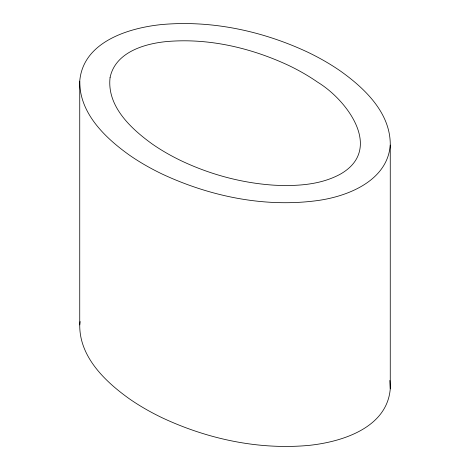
<?xml version="1.0" encoding="UTF-8"?>
<svg xmlns="http://www.w3.org/2000/svg" width="470" height="470" viewBox="0 0 470 470"><rect width="100%" height="100%" fill="white"/><g stroke="black" fill="none" stroke-linecap="round" stroke-linejoin="round"><path stroke-width="0.7" d="M79.741 81.181C82.943 41.983 128.292 28.018 161.187 24.599C211.3 19.993 262.225 30.897 307.615 52.123A251.585 145.254 0 0 1 340.68 71.211C364.861 88.483 390.629 113.082 390.259 145.089L390.259 388.819C387.057 428.017 341.708 441.982 308.813 445.401C258.7 450.007 207.775 439.103 162.385 417.877A251.585 145.254 0 0 1 129.321 398.789C105.139 381.517 79.371 356.918 79.741 324.911L79.741 81.181C79.371 113.188 105.139 137.786 129.321 155.059A251.585 145.254 0 0 0 162.385 174.147C210.413 196.507 264.751 207.74 317.597 200.555C348.2 196.343 387.486 180.615 390.259 145.089M79.741 324.911L80.129 321.527M389.859 380.436L390.259 388.819M110.074 77.544C106.719 106.279 131.089 128.774 152.309 144.061A221.699 127.999 0 0 0 181.438 160.875C210.448 174.593 242.003 183.071 274.045 185.186C296.517 186.267 320.352 185.08 340.515 174.053C383.743 149.237 347.236 100.128 317.691 82.215A221.699 127.999 0 0 0 288.562 65.395C250.704 47.752 208.363 37.876 166.498 41.572C144.149 43.751 115.285 52.37 110.074 77.544"/></g></svg>
